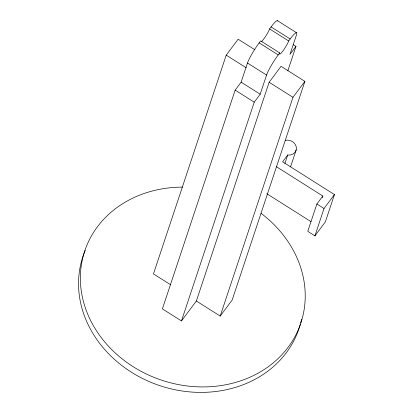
<?xml version="1.0" encoding="UTF-8"?>
<svg xmlns="http://www.w3.org/2000/svg" width="413" height="413" viewBox="0 0 413 413"><rect width="100%" height="100%" fill="white"/><g stroke="black" fill="none" stroke-linecap="round" stroke-linejoin="round"><path stroke-width="0.62" d="M254.945 49.818L238.151 39.204L226.231 55.146L153.466 273.902L170.796 284.856M293.23 44.676L295.956 46.395L289.993 54.366L296.364 35.224A17.083 2.385 -57.7 0 0 290.153 38.977L288.661 40.97A8.544 1.193 -57.7 0 1 282.828 51.047A8.544 1.193 -57.7 0 1 279.725 52.921L260.655 40.872L259.163 42.864A17.083 2.385 -57.7 0 0 247.495 63.019L241.13 82.161L235.167 90.132L162.397 308.888L181.467 320.937L196.366 301.015L269.137 82.259L281.057 66.317L304.892 81.382L232.121 300.137L220.201 316.074L196.366 301.015M181.467 320.937L254.238 102.181L260.195 94.21L266.566 75.073A17.083 2.385 -57.7 0 1 278.233 54.914L279.725 52.921M287.825 70.84L295.956 46.395M220.201 316.074L292.972 97.323L304.892 81.382M284.887 163.486L287.716 154.978L288.393 155.081A8.544 7.367 18.4 0 0 296.271 146.909A8.544 7.367 18.4 0 0 285.393 140.286M290.556 166.831L296.219 149.816M276.473 166.733L322.832 196.03L316.869 203.996L307.773 231.342L314.923 235.859L325.356 221.915L334.453 194.569L282.611 161.808L287.716 154.978M322.223 197.853L322.832 196.03M314.923 235.859L324.019 208.519L334.453 194.569M261.708 41.434A8.544 1.193 -57.7 0 0 269.596 28.915L271.083 26.922A17.083 2.385 -57.7 0 1 277.66 20.944M277.464 20.676L296.529 32.725M271.083 26.922L290.153 38.977M269.596 28.915L288.661 40.97M259.163 42.864L278.233 54.914M247.495 63.019L266.566 75.073M226.231 55.146L246.277 67.809M269.137 82.259L292.972 97.323M241.13 82.161L260.195 94.21M235.167 90.132L254.238 102.181M316.869 203.996L324.019 208.519M266.829 193.733L311.004 221.647M300.323 324.236A113.895 98.237 18.4 0 1 158.788 385.303A113.895 98.237 18.4 0 1 85.202 250.417M301.542 319.234A113.895 98.237 18.4 0 1 301.268 320.493M301.123 321.118A113.895 98.237 18.4 0 1 300.659 322.992M261.093 213.345A113.895 98.237 18.4 0 1 260.149 371.999A113.895 98.237 18.4 0 1 87.835 314.448A113.895 98.237 18.4 0 1 182.551 187.11"/></g></svg>
